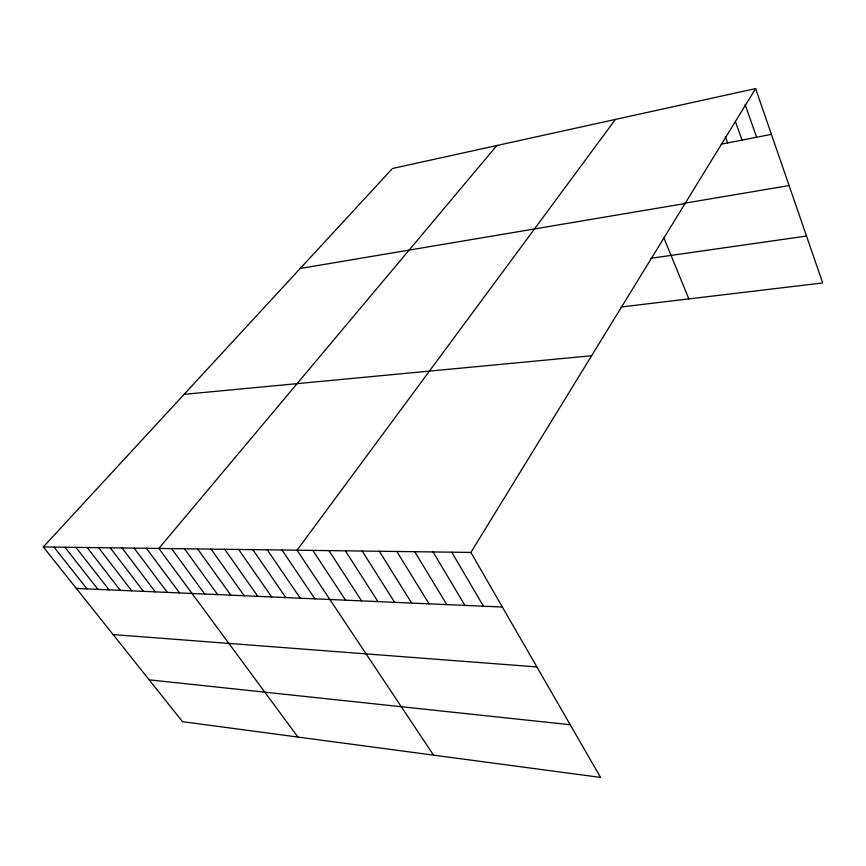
<?xml version="1.0" encoding="UTF-8"?>
<svg xmlns="http://www.w3.org/2000/svg" width="866" height="866" viewBox="0 0 866 866"><rect width="100%" height="100%" fill="white"/><g stroke="black" fill="none" stroke-linecap="round" stroke-linejoin="round"><path stroke-width="1.3" d="M470.887 552.432L600.582 777.419L182.477 721.67L43.3 546.966L470.887 552.432L755.617 88.581L822.7 282.944L621.084 306.986M615.412 119.432L297.038 550.213L433.552 755.152M496.857 145.52L158.846 548.438L297.915 737.063M43.3 546.966L392.46 168.491L755.617 88.581M721.248 144.167L771.422 134.349M684.497 203.229L789.088 185.562M300.221 268.471L685.049 203.542M650.81 258.295L806.517 236.039M184.101 394.344L591.619 355.753M76.327 588.425L502.356 607.034M113.1 634.583L536.888 666.928M149.147 679.832L570.207 724.734M53.995 547.096L87.055 588.891M64.874 547.236L97.966 589.367M75.927 547.377L109.051 589.854M87.174 547.529L120.32 590.341M98.605 547.669L131.773 590.85M110.242 547.821L143.431 591.359M122.074 547.972L155.274 591.868M134.122 548.124L167.322 592.398M146.376 548.286L179.587 592.939M171.555 548.6L204.744 594.033M184.48 548.773L217.658 594.596M197.643 548.936L230.811 595.169M211.055 549.109L244.19 595.754M224.716 549.282L257.819 596.349M238.637 549.466L271.707 596.955M252.818 549.65L285.834 597.572M267.269 549.834L300.242 598.211M282.013 550.018L314.91 598.85M312.821 550.408L345.577 600.192M328.939 550.624L361.598 600.885M345.393 550.83L377.944 601.599M362.183 551.047L394.625 602.335M379.34 551.263L411.653 603.072M396.866 551.49L429.038 603.84M414.76 551.718L446.791 604.609M433.065 551.956L464.912 605.399M451.76 552.194L483.434 606.211M663.973 238.118L688.838 298.9M725.416 136.72L727.678 142.912M735.331 121.359L742.054 140.097M745.096 104.472L756.624 137.25"/></g></svg>
